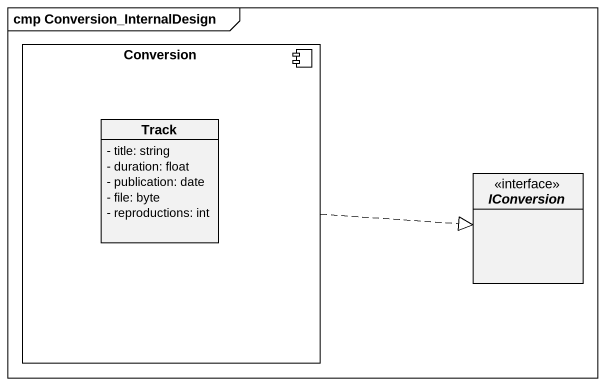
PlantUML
@startuml
mainframe cmp Conversion_InternalDesign
hide circle
hide empty members
skinparam classAttributeIconSize 0
component Conversion {
  class Track {
    - title: string
    - duration: float
    - publication: date
    - file: byte
    - reproductions: int
  }
}
interface IConversion
Conversion .right.|> IConversion
@enduml
